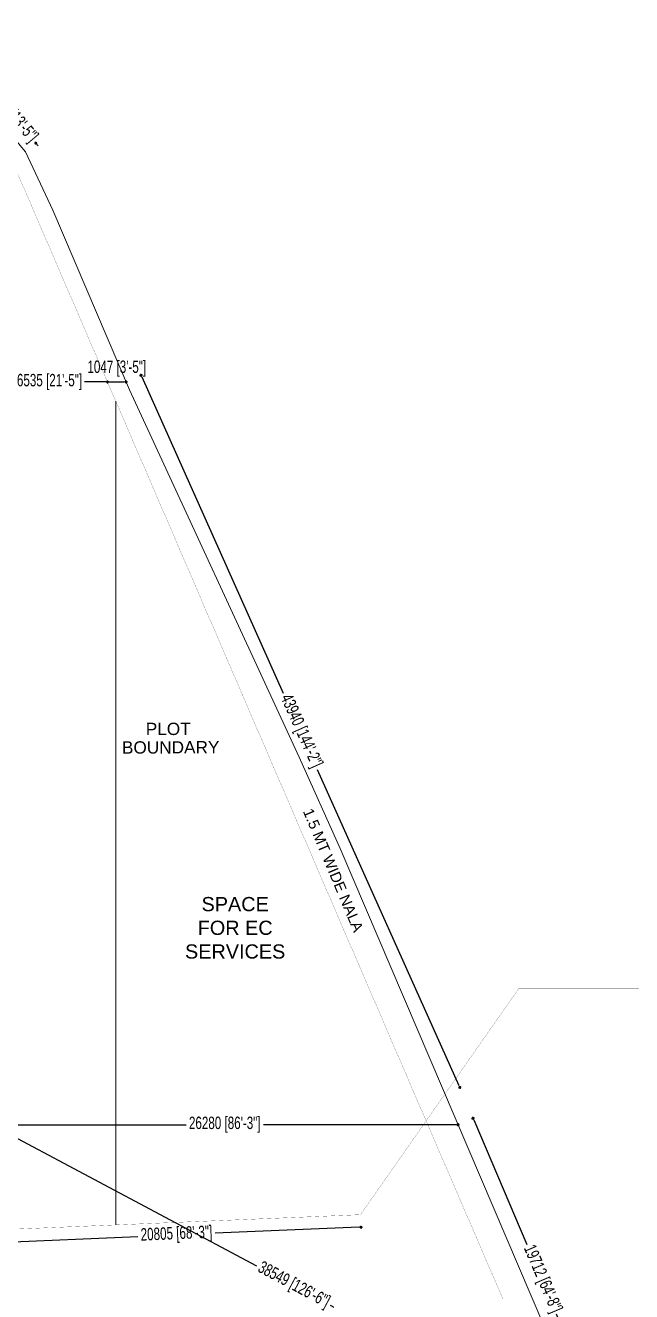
# Model space of a CAD drawing. Header units: inches. Extents: x -1856224 to -1617783, y -9059 to 170583.
# Drawn here: x -1690886 to -1656723, y 34552 to 105864 of the extents above; entities that cross this region are included whole.
import ezdxf

# ---------------------------------------------------------------- set-up
doc = ezdxf.new("R2010")
doc.units = ezdxf.units.IN
doc.header["$MEASUREMENT"] = 0
doc.linetypes.add('DASHED2', pattern=[0.375, 0.25, -0.125])
for name, color, linetype, lineweight in [('A03 Roads', 7, 'Continuous', 15), ('C06 Parapet Wall', 39, 'Continuous', 15), ('Compound Wall', 1, 'Continuous', 30), ('T01 Dimenstions Scale 01', 106, 'Continuous', 9), ('U03 Notes-General Scale 2', 7, 'Continuous', 20), ('U05 Room Names-Scale 2', 7, 'Continuous', 25)]:
    doc.layers.add(name, color=color, linetype=linetype, lineweight=lineweight)
doc.layers.add('C LINE TEXT', color=7, linetype='Continuous')
doc.styles.add('SANSSERIFBOLD', font='arial.ttf')
doc.styles.add('SWIS721LTCNBT', font='stylu.ttf')
doc.styles.add('vka-arial', font='arial.ttf')
doc.styles.add('vka-romans', font='GOTHIC.TTF', dxfattribs={"width": 0.7})
doc.dimstyles.new('vka-dim0100', dxfattribs={"dimscale": 100, "dimtxt": 1, "dimasz": 0.7, "dimexe": 1.5, "dimexo": 2.5, "dimgap": 1, "dimtad": 0, "dimdec": 0, "dimzin": 0, "dimdsep": 46, "dimtxsty": 'vka-romans', "dimblk": 'vkadot', "dimcen": 1.5, "dimdle": 1.5, "dimse1": 1, "dimse2": 1, "dimclrd": 256, "dimclre": 256, "dimclrt": 7, "dimadec": 1, "dimazin": 0, "dimtfac": 1, "dimtdec": 0, "dimtofl": 0, "dimtmove": 2, "dimatfit": 3, "dimfxl": 1, "dimtolj": 1, "dimtzin": 0, "dimarcsym": 0})

# ---------------------------------------------------------------- blocks, each defined once
blk = doc.blocks.new('vkadot')
at = {"layer": 'T01 Dimenstions Scale 01'}
for q in [(-0.85, 0), (0, 0.85), (0.85, 0), (0, -0.85)]:
    blk.add_line((0, 0), q, dxfattribs=at)
blk.add_circle((0, 0), 0.579, dxfattribs=at)
blk = doc.blocks.new('*D1570')
at = {"layer": 'T01 Dimenstions Scale 01', "lineweight": -2, "transparency": 16777216}
for p, q in [((-1692690, 43954), (-1681824, 43954)), ((-1666610, 43954), (-1677476, 43954))]:
    blk.add_line(p, q, dxfattribs=at)
at = {"layer": 'T01 Dimenstions Scale 01', "lineweight": -2, "transparency": 16777216, "xscale": 100, "yscale": 100, "zscale": 100, "rotation": 180}
blk.add_blockref('vkadot', (-1692790, 43954), dxfattribs=at)
at = {"layer": 'T01 Dimenstions Scale 01', "lineweight": -2, "transparency": 16777216, "xscale": 100, "yscale": 100, "zscale": 100}
blk.add_blockref('vkadot', (-1666510, 43954), dxfattribs=at)
at = {"layer": 'T01 Dimenstions Scale 01', "color": 7, "transparency": 16777216, "insert": (-1679650, 43954), "char_height": 700, "attachment_point": 5, "style": 'vka-romans'}
blk.add_mtext('\\A1;26280 [86\'-3"]', dxfattribs=at)
blk = doc.blocks.new('*D1639')
at = {"layer": 'T01 Dimenstions Scale 01', "lineweight": -2, "transparency": 16777216}
for p, q in [((-1692690, 85779), (-1691495, 85779)), ((-1686355, 85779), (-1687550, 85779))]:
    blk.add_line(p, q, dxfattribs=at)
at = {"layer": 'T01 Dimenstions Scale 01', "lineweight": -2, "transparency": 16777216, "xscale": 100, "yscale": 100, "zscale": 100, "rotation": 180}
blk.add_blockref('vkadot', (-1692790, 85779), dxfattribs=at)
at = {"layer": 'T01 Dimenstions Scale 01', "lineweight": -2, "transparency": 16777216, "xscale": 100, "yscale": 100, "zscale": 100}
blk.add_blockref('vkadot', (-1686255, 85779), dxfattribs=at)
at = {"layer": 'T01 Dimenstions Scale 01', "color": 7, "transparency": 16777216, "insert": (-1689522, 85779), "char_height": 700, "attachment_point": 5, "style": 'vka-romans'}
blk.add_mtext('\\A1;6535 [21\'-5"]', dxfattribs=at)
blk = doc.blocks.new('*D1640')
at = {"layer": 'T01 Dimenstions Scale 01', "lineweight": -2, "transparency": 16777216}
blk.add_line((-1686155, 85779), (-1685309, 85779), dxfattribs=at)
at = {"layer": 'T01 Dimenstions Scale 01', "lineweight": -2, "transparency": 16777216, "xscale": 100, "yscale": 100, "zscale": 100, "rotation": 180}
blk.add_blockref('vkadot', (-1686255, 85779), dxfattribs=at)
at = {"layer": 'T01 Dimenstions Scale 01', "lineweight": -2, "transparency": 16777216, "xscale": 100, "yscale": 100, "zscale": 100}
blk.add_blockref('vkadot', (-1685209, 85779), dxfattribs=at)
at = {"layer": 'T01 Dimenstions Scale 01', "color": 7, "transparency": 16777216, "insert": (-1685732, 86533), "char_height": 700, "attachment_point": 5, "style": 'vka-romans'}
blk.add_mtext('\\A1;1047 [3\'-5"]', dxfattribs=at)
blk = doc.blocks.new('*D1655')
at = {"layer": 'T01 Dimenstions Scale 01', "lineweight": -2, "transparency": 16777216}
for p, q in [((-1672073, 38180), (-1680195, 37841)), ((-1692660, 37321), (-1684539, 37660))]:
    blk.add_line(p, q, dxfattribs=at)
at = {"layer": 'T01 Dimenstions Scale 01', "lineweight": -2, "transparency": 16777216, "xscale": 100, "yscale": 100, "zscale": 100}
for p, rotation in [((-1671973, 38184), 2.390663399075625), ((-1692760, 37317), 182.3906633990756)]:
    blk.add_blockref('vkadot', p, dxfattribs=dict(at, rotation=rotation))
at = {"layer": 'T01 Dimenstions Scale 01', "color": 7, "transparency": 16777216, "insert": (-1682367, 37751), "char_height": 700, "attachment_point": 5, "rotation": 2.39066, "style": 'vka-romans'}
blk.add_mtext('\\A1;20805 [68\'-3"]', dxfattribs=at)
blk = doc.blocks.new('*D1775')
at = {"layer": 'T01 Dimenstions Scale 01', "lineweight": -2, "transparency": 16777216}
for p, q in [((-1692701, 43907), (-1677863, 36000)), ((-1658858, 25873), (-1673696, 33780))]:
    blk.add_line(p, q, dxfattribs=at)
at = {"layer": 'T01 Dimenstions Scale 01', "lineweight": -2, "transparency": 16777216, "xscale": 100, "yscale": 100, "zscale": 100}
for p, rotation in [((-1692790, 43954), 151.9472551405797), ((-1658770, 25825), 331.9472551405797)]:
    blk.add_blockref('vkadot', p, dxfattribs=dict(at, rotation=rotation))
at = {"layer": 'T01 Dimenstions Scale 01', "color": 7, "transparency": 16777216, "insert": (-1675780, 34890), "char_height": 700, "attachment_point": 5, "rotation": 331.94726, "style": 'vka-romans'}
blk.add_mtext('\\A1;38549 [126\'-6"]', dxfattribs=at)
blk = doc.blocks.new('*D1777')
at = {"layer": 'T01 Dimenstions Scale 01', "lineweight": -2, "transparency": 16777216}
for p, q in [((-1665623, 44224), (-1662631, 37216)), ((-1657962, 26279), (-1660954, 33288))]:
    blk.add_line(p, q, dxfattribs=at)
at = {"layer": 'T01 Dimenstions Scale 01', "lineweight": -2, "transparency": 16777216, "xscale": 100, "yscale": 100, "zscale": 100}
for p, rotation in [((-1665663, 44316), 113.1201478874084), ((-1657922, 26187), 293.1201478874083)]:
    blk.add_blockref('vkadot', p, dxfattribs=dict(at, rotation=rotation))
at = {"layer": 'T01 Dimenstions Scale 01', "color": 7, "transparency": 16777216, "insert": (-1661792, 35252), "char_height": 700, "attachment_point": 5, "rotation": 293.12015, "style": 'vka-romans'}
blk.add_mtext('\\A1;19712 [64\'-8"]', dxfattribs=at)
blk = doc.blocks.new('*D1779')
at = {"layer": 'T01 Dimenstions Scale 01', "lineweight": -2, "transparency": 16777216}
for p, q in [((-1684327, 86065), (-1676353, 68264)), ((-1666446, 46147), (-1674420, 63948))]:
    blk.add_line(p, q, dxfattribs=at)
at = {"layer": 'T01 Dimenstions Scale 01', "lineweight": -2, "transparency": 16777216, "xscale": 100, "yscale": 100, "zscale": 100}
for p, rotation in [((-1684368, 86156), 114.1292086579053), ((-1666406, 46056), 294.1292086579053)]:
    blk.add_blockref('vkadot', p, dxfattribs=dict(at, rotation=rotation))
at = {"layer": 'T01 Dimenstions Scale 01', "color": 7, "transparency": 16777216, "insert": (-1675387, 66106), "char_height": 700, "attachment_point": 5, "rotation": 294.12921, "style": 'vka-romans'}
blk.add_mtext('\\A1;43940 [144\'-2"]', dxfattribs=at)
blk = doc.blocks.new('*D1781')
at = {"layer": 'T01 Dimenstions Scale 01', "lineweight": -2, "transparency": 16777216}
for p, q in [((-1692996, 102429), (-1693060, 102505)), ((-1690230, 99155), (-1690165, 99079))]:
    blk.add_line(p, q, dxfattribs=at)
at = {"layer": 'T01 Dimenstions Scale 01', "lineweight": -2, "transparency": 16777216, "xscale": 100, "yscale": 100, "zscale": 100}
for p, rotation in [((-1692931, 102352), 310.1948491136148), ((-1690294, 99231), 130.1948491136148)]:
    blk.add_blockref('vkadot', p, dxfattribs=dict(at, rotation=rotation))
at = {"layer": 'T01 Dimenstions Scale 01', "color": 7, "transparency": 16777216, "insert": (-1691613, 100792), "char_height": 700, "attachment_point": 5, "rotation": 310.19485, "style": 'vka-romans'}
blk.add_mtext('\\A1;4086 [13\'-5"]', dxfattribs=at)

msp = doc.modelspace()

# ---------------------------------------------------------------- linework, layer by layer
at = {"layer": 'A03 Roads', "color": 250, "linetype": 'DASHED2', "ltscale": 3000, "const_width": 10}
msp.add_lwpolyline([(-1751707, 167645.2), (-1728172, 137722.1), (-1726870.1, 135245.8), (-1691445.9, 97811.6), (-1660442.8, 25945.6)], dxfattribs=at)
at = {"layer": 'A03 Roads', "color": 5, "linetype": 'DASHED2', "ltscale": 5500, "const_width": 10}
for points in [[(-1672002.8, 38887.6), (-1663096.4, 51604.3)], [(-1663096.4, 51604.3), (-1640850.9, 51604.3)], [(-1672002.8, 38887.6), (-1708077.3, 37381.5), (-1726254.8, 37548.3), (-1745009, 37599.3), (-1756278.8, 37637.3), (-1770656.4, 37716.7), (-1778064.9, 37791.4), (-1786553.9, 37958.1), (-1790771.6, 37943.3), (-1791414.9, 37944.5), (-1828880.7, 40402.1)]]:
    msp.add_lwpolyline(points, dxfattribs=at)
at = {"layer": 'C LINE TEXT'}
msp.add_lwpolyline([(-1678224.7, 70648.6, 0, 302.1, 0), (-1678486.2, 69832.9, 0, 0, 0), (-1679794.6, 65754.5, 0, 0, 0), (-1685635.8, 65754.5, 0, 0, 0)], format="xyseb", dxfattribs=at)
at = {"layer": 'C06 Parapet Wall'}
msp.add_lwpolyline([(-1685790.1, 38312), (-1685790.1, 84701)], dxfattribs=at)
at = {"layer": 'Compound Wall', "linetype": 'Continuous', "lineweight": 0, "elevation": -956, "flags": 128}
msp.add_lwpolyline([(-1698945.8, 107506.9), (-1695704.5, 104152.1), (-1693510, 101863.2), (-1690873.2, 98742.4), (-1689340, 95458.7), (-1685020.9, 85339.8), (-1675450.6, 64651.9), (-1673153.1, 59514), (-1658769.7, 25825.5), (-1665978.2, 26343.1), (-1705573.2, 28607.7), (-1730510.4, 29492.1)], dxfattribs=at)

# ---------------------------------------------------------------- texts
at = {"layer": 'C LINE TEXT', "color": 4, "insert": (-1682829.6, 64847.9), "char_height": 693.56, "width": 9308.153, "attachment_point": 8, "rotation": 0.187955, "line_spacing_factor": 0.9, "style": 'SANSSERIFBOLD'}
msp.add_mtext('PLOT\\P BOUNDARY', dxfattribs=at)
at = {"layer": 'U03 Notes-General Scale 2', "style": 'vka-arial'}
msp.add_text('1.5 MT WIDE NALA', height=600, rotation=292.778747, dxfattribs=at).set_placement((-1675257, 61608.6))
at = {"layer": 'U05 Room Names-Scale 2', "ltscale": 3000, "insert": (-1679063, 53298.5), "char_height": 800, "width": 5931.015, "attachment_point": 8, "style": 'SWIS721LTCNBT'}
msp.add_mtext('{\\fArial|b0|i0|c0|p34;SPACE FOR EC \\PSERVICES}', dxfattribs=at)

# ---------------------------------------------------------------- dimensions: what is measured, and where the dimension line sits
at = {"layer": 'T01 Dimenstions Scale 01'}
for p1, p2, distance, picture, middle in [((-1690873.2, 98742.4, -956), (-1693510, 101863.2, -956), -757.7, '*D1781', (-1691612.8, 100791.8)), ((-1686255.2, 85779.5), (-1685208.6, 85779.5), 0, '*D1640', (-1685731.9, 86533)), ((-1692789.7467, 85779.4677), (-1686255.2331, 85779.4677), 0, '*D1639', (-1689522.4899, 85779.4677)), ((-1667246.2, 45679.1), (-1685208.6, 85779.5), -921.2, '*D1779', (-1675386.7, 66105.8)), ((-1658769.7, 25825.5), (-1666509.9, 43954.5), -921.3, '*D1777', (-1661792.5, 35251.7)), ((-1692789.7, 43954.5), (-1658769.7, 25825.5, -956), 0, '*D1775', (-1675779.7, 34890)), ((-1692789.7, 38019.8), (-1672002.8, 38887.6), -703.8, '*D1655', (-1682366.9, 37750.5))]:
    dim = msp.add_aligned_dim(p1=p1, p2=p2, distance=distance, dimstyle='vka-dim0100', override={"dimtxt": 7, "dimasz": 1, "dimfxl": 3}, dxfattribs=at)
    dim.commit()
    dim.dimension.update_dxf_attribs({"geometry": picture, "text_midpoint": middle})
dim = msp.add_linear_dim(base=(-1666509.9, 43954.5), p1=(-1692789.7, 43954.5), p2=(-1666509.9, 43954.5), dimstyle='vka-dim0100', override={"dimtxt": 7, "dimasz": 1, "dimfxl": 3}, dxfattribs=at)
dim.commit()
dim.dimension.update_dxf_attribs({"geometry": '*D1570', "text_midpoint": (-1679649.8, 43954.5)})

doc.saveas('drawing.dxf')
